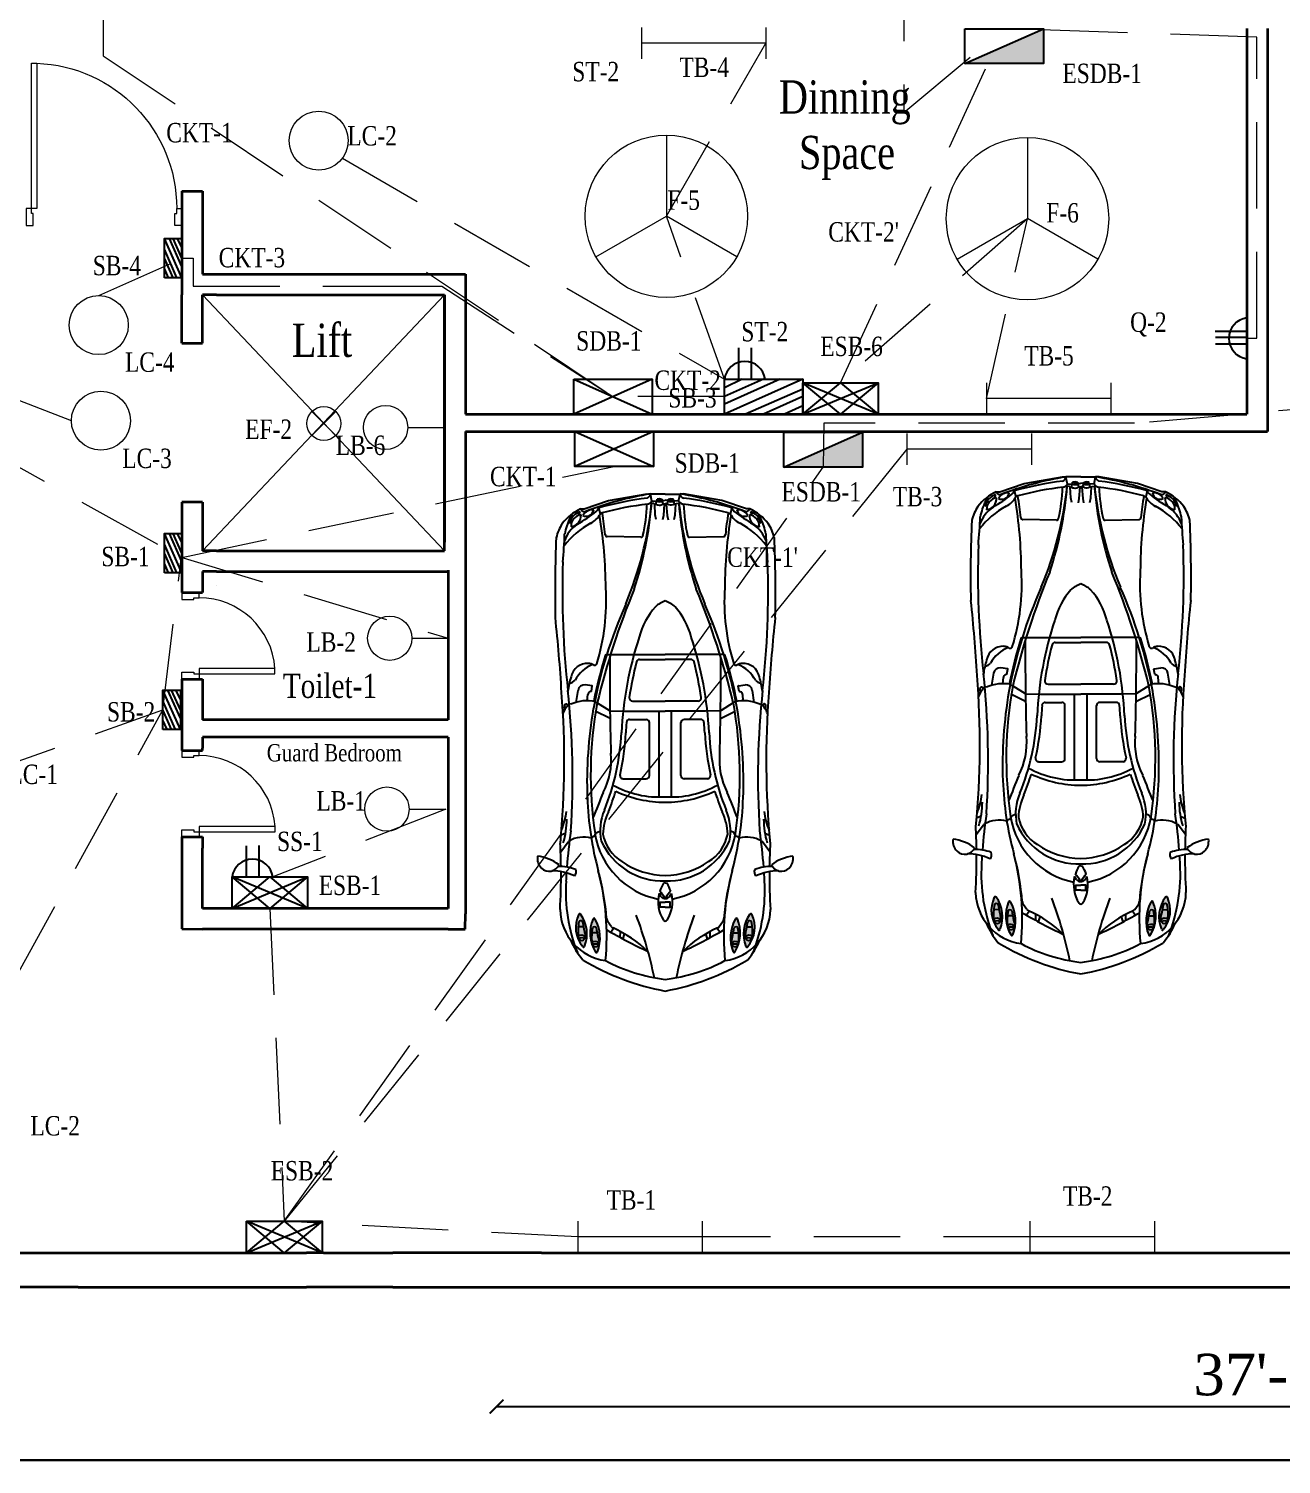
# Model space of a CAD drawing. Header units: inches. Extents: x -13742749 to 88736, y -40897 to 32194776.
# Drawn here: x 46471.5 to 46833.8, y 26287094.8 to 26287510 of the extents above; entities that cross this region are included whole.
import ezdxf

# ---------------------------------------------------------------- set-up
doc = ezdxf.new("R2010")
doc.units = ezdxf.units.IN
doc.header["$LTSCALE"] = 10
doc.header["$MEASUREMENT"] = 0
doc.linetypes.add('ACAD_ISO04W100', pattern=[30, 24, -3, 0, -3])
doc.linetypes.add('HIDDEN', pattern=[0.375, 0.25, -0.125])
doc.layers.get('0').update_dxf_attribs({"color": 123})
for name, color, linetype, lineweight in [('Column', 7, 'Continuous', 35), ('Conduit (Mine)', 230, 'HIDDEN', 13), ('Conduit Generator (mine)', 134, 'HIDDEN', 13), ('DIM', 4, 'Continuous', 0), ('DOOR', 41, 'Continuous', 9), ('Fan (mine)', 210, 'Continuous', 13), ('Light (mine)', 80, 'Continuous', 13), ('Text_My', 7, 'Continuous', 13), ('Text_SUBD', 7, 'Continuous', 13), ('VOID', 8, 'Continuous', 9), ('Wall', 7, 'Continuous', 35)]:
    doc.layers.add(name, color=color, linetype=linetype, lineweight=lineweight)
for name, color, linetype in [('line grapich', 10, 'Continuous'), ('Switchboard & Socket (Mine)', 4, 'Continuous'), ('Switchboard and Socket (mine)', 41, 'Continuous')]:
    doc.layers.add(name, color=color, linetype=linetype)
doc.layers.add('Site', color=7, linetype='ACAD_ISO04W100', lineweight=30, true_color=0x004961)
doc.layers.get('0').off()
doc.styles.get("Standard").update_dxf_attribs({"font": 'times.ttf', "width": 0.8})
doc.styles.add('STYLE3', font='times.ttf')
doc.dimstyles.new('1_8', dxfattribs={"dimtxt": 6, "dimasz": 4, "dimexe": 0.18, "dimexo": 0.0625, "dimgap": 0.125, "dimtad": 0, "dimdec": 4, "dimrnd": 0.125, "dimzin": 3, "dimdsep": 46, "dimlunit": 4, "dimtxsty": 'STYLE3', "dimblk": 'D', "dimcen": 4, "dimse1": 1, "dimse2": 1, "dimclrt": 7, "dimadec": 0, "dimazin": 0, "dimtfac": 1, "dimtdec": 4, "dimtix": 1, "dimtmove": 0, "dimatfit": 3, "dimldrblk": 'OPEN90', "dimfxl": 1, "dimtvp": 0.75, "dimtolj": 1, "dimtzin": 0, "dimarcsym": 0})
doc.dimstyles.new('Copy 1_8', dxfattribs={"dimtxt": 12, "dimasz": 4, "dimexe": 0.18, "dimexo": 0.0625, "dimgap": 0.125, "dimtad": 0, "dimdec": 4, "dimrnd": 0.125, "dimzin": 3, "dimdsep": 46, "dimlunit": 4, "dimtxsty": 'STYLE3', "dimblk": 'ARCHTICK', "dimcen": 4, "dimse1": 1, "dimse2": 1, "dimclrt": 7, "dimadec": 0, "dimazin": 0, "dimtfac": 1, "dimtdec": 4, "dimtix": 1, "dimtmove": 0, "dimatfit": 3, "dimldrblk": 'OPEN90', "dimfxl": 1, "dimtvp": 0.75, "dimtolj": 1, "dimtzin": 0, "dimarcsym": 0})

# ---------------------------------------------------------------- blocks, each defined once
blk = doc.blocks.new('D')
at = {"layer": 'DIM'}
for q in [(0, 1.125), (-1.125, 0), (1.125, 0), (0, -1.125)]:
    blk.add_line((0, 0), q, dxfattribs=at)
at = {"layer": 'DIM', "color": 6, "const_width": 0.375}
blk.add_lwpolyline([(-0.1875, 0, 1), (0.1875, 0, 1)], format="xyb", close=True, dxfattribs=at)
blk = doc.blocks.new('*D420')
at = {"layer": 'DIM', "color": 0, "linetype": 'Continuous', "lineweight": -2}
blk.add_line((47121.9, 26287076.36), (46265.9, 26287076.36), dxfattribs=at)
at = {"layer": 'DIM', "color": 0, "linetype": 'Continuous', "lineweight": -2, "xscale": 4, "yscale": 4, "zscale": 4, "rotation": 180}
blk.add_blockref('D', (46261.9, 26287076.36), dxfattribs=at)
at = {"layer": 'DIM', "color": 0, "linetype": 'Continuous', "lineweight": -2, "xscale": 4, "yscale": 4, "zscale": 4}
blk.add_blockref('D', (47125.9, 26287076.36), dxfattribs=at)
at = {"layer": 'DIM', "color": 7, "linetype": 'Continuous', "insert": (46693.9, 26287080.95), "char_height": 6, "attachment_point": 5, "style": 'STYLE3'}
blk.add_mtext('\\A1;72\'-0"', dxfattribs=at)
blk = doc.blocks.new('_Open90')
at = {"layer": 'DIM', "color": 0, "lineweight": -2}
for p, q in [((0, 0), (-1, 0)), ((-0.5, 0.5), (0, 0)), ((0, 0), (-0.5, -0.5))]:
    blk.add_line(p, q, dxfattribs=at)
blk = doc.blocks.new('D-45')
for points in [[(-1.5, 46.97), (-3, 46.97), (-3, 5), (-1.5, 5)], [(-45, 5), (-45, 0), (-43, 0), (-43, 3.5), (-43.5, 3.5), (-43.5, 5)], [(0, 5), (0, 0), (-2, 0), (-2, 3.5), (-1.5, 3.5), (-1.5, 5)]]:
    blk.add_lwpolyline(points, close=True)
blk.add_arc((-1.5, 5), 42, 92.0467, 180)
blk = doc.blocks.new('Tube Light')
at = {"layer": 'Light (mine)', "linetype": 'Continuous'}
for p, q in [((-36, 4.54), (-36, -4.54)), ((0, 4.54), (0, -4.54)), ((0, 0), (-36, 0))]:
    blk.add_line(p, q, dxfattribs=at)
blk = doc.blocks.new('Ceiling light')
at = {"layer": 'Light (mine)', "linetype": 'ByBlock'}
blk.add_circle((0, 8.53), 8.53, dxfattribs=at)
blk = doc.blocks.new('Exhaust_Fan_new')
at = {"layer": 'Fan (mine)', "linetype": 'ByBlock', "ltscale": 10}
for p, q in [((-3.46, 3.46), (3.46, -3.46)), ((3.46, 3.46), (-3.46, -3.46))]:
    blk.add_line(p, q, dxfattribs=at)
blk.add_circle((0, 0), 4.9, dxfattribs=at)
blk = doc.blocks.new('Bulb')
at = {"layer": 'Light (mine)', "linetype": 'Continuous'}
blk.add_line((-9.96, -5.31), (-20.64, -5.31), dxfattribs=at)
blk.add_circle((-3.57, -5.31), 6.4, dxfattribs=at)
blk = doc.blocks.new('switch board')
at = {"layer": 'Switchboard and Socket (mine)', "linetype": 'Continuous'}
for p, q in [((-16.63, -10.09), (6.09, 0)), ((-16.63, -5.05), (-5.27, 0)), ((-16.63, -7.26), (0, 0)), ((-16.63, -2.38), (-11.29, 0)), ((-10.02, -10.09), (6.09, -2.84)), ((-5.27, -10.09), (6.09, -5.05)), ((0.97, -10.09), (6.09, -7.56))]:
    blk.add_line(p, q, dxfattribs=at)
blk.add_lwpolyline([(-16.63, 0), (6.09, 0), (6.09, -10.09), (-16.63, -10.09)], close=True, dxfattribs=at)
blk = doc.blocks.new('2 Pin')
at = {"layer": 'Switchboard and Socket (mine)', "linetype": 'Continuous', "ltscale": 10}
for p, q in [((-7.33, 0), (-7.33, 18.1)), ((0, 0), (0, 18.2)), ((-15.79, 0), (7.81, 0))]:
    blk.add_line(p, q, dxfattribs=at)
blk.add_arc((-3.99, -1.56), 11.9, 7.53177, 172.46823, dxfattribs=at)
blk = doc.blocks.new('Emergency')
at = {"layer": 'Switchboard and Socket (mine)', "linetype": 'Continuous', "ltscale": 10}
for p, q in [((-10.9, 0), (0, 9.07)), ((0, 0), (-10.9, 9.07)), ((-10.9, 0), (10.9, 9.07)), ((10.9, 0), (-10.9, 9.07)), ((0, 9.07), (10.9, 0)), ((10.9, 9.07), (0, 0))]:
    blk.add_line(p, q, dxfattribs=at)
blk.add_lwpolyline([(-10.9, 9.07), (10.9, 9.07), (10.9, 0), (-10.9, 0)], close=True, dxfattribs=at)
blk = doc.blocks.new('Ceiling Fan Small')
at = {"layer": 'Fan (mine)', "linetype": 'ByBlock', "ltscale": 10}
for p in [(7040.4, -35394.14), (7020.04, -35429.39), (7060.75, -35429.39)]:
    blk.add_line(p, (7040.4, -35417.64), dxfattribs=at)
blk.add_circle((7040.4, -35417.64), 23.5, dxfattribs=at)
blk.add_circle((7040.4, -35417.64), 23.5, dxfattribs=at)
blk.add_circle((7040.4, -35417.64), 23.5, dxfattribs=at)
blk = doc.blocks.new('D-25')
for points in [[(5, 25), (0, 25), (0, 23), (3.5, 23), (3.5, 23.5), (5, 23.5)], [(5, 0), (0, 0), (0, 2), (3.5, 2), (3.5, 1.5), (5, 1.5)], [(26.95, 1.5), (26.95, 3), (5, 3), (5, 1.5)]]:
    blk.add_lwpolyline(points, close=True)
blk.add_arc((5, 1.5), 22, 3.9096, 90)
blk = doc.blocks.new('_ArchTick')
at = {"color": 0, "linetype": 'ByBlock', "const_width": 0.15}
blk.add_lwpolyline([(-0.5, -0.5), (0.5, 0.5)], dxfattribs=at)
blk = doc.blocks.new('*D424')
at = {"layer": 'Switchboard and Socket (mine)', "color": 0, "linetype": 'Continuous', "lineweight": -2, "ltscale": 10}
blk.add_line((46606.85, 26287111.51), (47053.85, 26287111.51), dxfattribs=at)
at = {"layer": 'Switchboard and Socket (mine)', "color": 0, "linetype": 'Continuous', "lineweight": -2, "ltscale": 10, "xscale": 4, "yscale": 4, "zscale": 4, "rotation": 180}
blk.add_blockref('_ArchTick', (46606.85, 26287111.51), dxfattribs=at)
at = {"layer": 'Switchboard and Socket (mine)', "color": 0, "linetype": 'Continuous', "lineweight": -2, "ltscale": 10, "xscale": 4, "yscale": 4, "zscale": 4}
blk.add_blockref('_ArchTick', (47053.85, 26287111.51), dxfattribs=at)
at = {"layer": 'Switchboard and Socket (mine)', "color": 7, "linetype": 'Continuous', "ltscale": 10, "insert": (46830.35, 26287120.7), "char_height": 12, "attachment_point": 5, "style": 'STYLE3'}
blk.add_mtext('\\A1;37\'-3"', dxfattribs=at)
blk = doc.blocks.new('Car BT')
at = {"layer": 'line grapich'}
h = blk.add_hatch(color=256, dxfattribs=at)
h.paths.add_polyline_path([(-156.3, 91.8, 0.56433), (-156, 90.1, 0.262145), (-126.2, 93.9, 0.56433), (-126.3, 95.6, 0.295)])
h.paths.add_polyline_path([(-146.6, 96.1, 0.068588), (-148.8, 95.5, -0.2261), (-148.8, 90.1, -0.704878), (-148.7, 95.3, 0.010276), (-148.8, 95.5, -0.080407), (-146.2, 96.1, 0.002026)], flags=16)
h.paths.add_polyline_path([(-161.3, 80, 0.617464), (-161.1, 78.2, 0.229508), (-130.5, 80.6, 0.617464), (-130.6, 82.3, 0.243521)])
h.paths.add_polyline_path([(-152.4, 83.4, 0.068588), (-154.6, 82.9, -0.2261), (-154.5, 77.4, -0.704878), (-154.4, 82.7, 0.010276), (-154.6, 82.9, -0.080407), (-152, 83.5, 0.002026)], flags=16)
h = blk.add_hatch(color=256, dxfattribs=at)
h.paths.add_polyline_path([(-126.3, -64.7, 0.56433), (-126.2, -63, 0.262145), (-156, -59.2, 0.56433), (-156.3, -60.9, 0.294999)])
h.paths.add_polyline_path([(-146.2, -65.2, -0.080407), (-148.8, -64.6, 0.010276), (-148.7, -64.3, -0.704878), (-148.8, -59.1, -0.2261), (-148.8, -64.6, 0.068588), (-146.6, -65.1, 0.002026)], flags=16)
h.paths.add_polyline_path([(-130.6, -51.4, 0.617463), (-130.5, -49.6, 0.229508), (-161.1, -47.3, 0.617464), (-161.3, -49.1, 0.243521)])
h.paths.add_polyline_path([(-152, -52.5, -0.080407), (-154.6, -52, 0.010276), (-154.4, -51.7, -0.704878), (-154.5, -46.5, -0.2261), (-154.6, -52, 0.068588), (-152.4, -52.5, 0.002026)], flags=16)
for p, q in [((-68.4, 112.2), (-59.3, 105.4)), ((-51.2, 107.6), (-53.1, 111.9)), ((-137.9, 91.1), (-137.8, 96.1)), ((68, 102.9), (68.4, 104.3)), ((69.8, 97.8), (80.9, 96.1)), ((-143.6, 78.5), (-143.5, 83.5)), ((71.3, 87.7), (77, 87.1)), ((80, 84), (79.5, 85.2)), ((80.2, 83.8), (84.8, 83)), ((85.2, 83.2), (85.9, 89.5)), ((-137.7, 65.4), (-133.4, 68.5)), ((114.1, 69.2), (114.1, 15.5)), ((222.6, 38), (223.2, 69.2)), ((249.8, 77.1), (244.3, 75.6)), ((245.1, 73.7), (244.3, 75.6)), ((-149.2, 54.5), (-144.3, 53.2)), ((-147.8, 57.1), (-142.2, 57)), ((-142.9, 65.9), (-139.2, 63.3)), ((-0.9, 54.4), (-0.9, 33.1)), ((54, 48.4), (54, 33.1)), ((70.9, 45.8), (70.9, 15.5)), ((2.1, 30.1), (51, 30.1)), ((109.5, 39.2), (109.5, 15.5)), ((256.1, 27.8), (262.6, 29.2)), ((256.1, 27.8), (256.4, 23.1)), ((262.6, 15.5), (262.6, 29.2)), ((-110.1, 19.3), (-107.2, 21.2)), ((-97.1, 15.5), (-97.6, 17.1)), ((-97.1, 15.5), (-97.6, 13.9)), ((-17.8, 21.2), (61.6, 21.2)), ((70.9, -14.9), (70.9, 15.5)), ((109.5, -8.3), (109.5, 15.5)), ((114.1, -38.2), (114.1, 15.5)), ((253.4, 17.4), (253.5, 15.5)), ((253.4, 13.5), (253.5, 15.5)), ((256.1, 23.2), (257.8, 23.1)), ((256.1, 18.1), (257.7, 18.3)), ((256.7, 18.2), (256.9, 15.5)), ((256.7, 12.7), (256.9, 15.5)), ((262.6, 15.5), (262.6, 1.8)), ((-110.1, 11.6), (-107.2, 9.7)), ((-17.8, 9.7), (61.6, 9.7)), ((2.1, 0.9), (51, 0.9)), ((256.1, 12.8), (257.7, 12.6)), ((256.1, 7.8), (257.8, 7.9)), ((256.1, 3.1), (256.4, 7.8)), ((256.1, 3.1), (262.6, 1.8)), ((-0.9, -23.4), (-0.9, -2.1)), ((54, -17.4), (54, -2.1)), ((222.6, -7.1), (223.2, -38.2)), ((-149.2, -23.6), (-144.3, -22.2)), ((-147.8, -26.2), (-142.2, -26.1)), ((-142.9, -34.9), (-139.2, -32.3)), ((-137.7, -34.4), (-133.4, -37.6)), ((-143.6, -47.6), (-143.5, -52.5)), ((80, -53.1), (79.5, -54.2)), ((80.2, -52.9), (84.8, -52)), ((85.2, -52.3), (85.9, -58.5)), ((245.1, -42.8), (244.3, -44.7)), ((249.8, -46.1), (244.3, -44.7)), ((-137.9, -60.2), (-137.8, -65.2)), ((69.8, -66.9), (80.9, -65.2)), ((71.3, -56.7), (77, -56.2)), ((-68.4, -81.3), (-59.3, -74.5)), ((-51.2, -76.7), (-53.1, -80.9)), ((68, -72), (68.4, -73.4))]:
    blk.add_line(p, q, dxfattribs=at)
for points in [[(63, 108.4), (65.4, 108.6), (66.5, 108.5), (67.1, 108.4), (67.7, 108.2), (68, 108), (68.2, 107.6), (68.3, 107.3), (68.3, 107), (68.3, 106.7), (68.2, 106.4), (68, 106.3), (67.7, 106.2), (66.3, 106.2)], [(248.9, 93.8), (248.9, 90.5), (256.6, 67.9), (262.7, 32.3), (262.6, 29.2)], [(54.8, 66.5), (61.7, 80.2)], [(253.1, 25.2), (253.9, 25.9), (254.1, 28), (254.9, 28.8)], [(-119.7, 15.5), (-119.7, 20.1), (-115.2, 20.1), (-115.2, 15.5)], [(-119.7, 15.5), (-119.7, 10.9), (-115.2, 10.9), (-115.2, 15.5)], [(253.3, 24.1), (256.2, 23.4)], [(253.4, 17.4), (256.3, 17.9)], [(253.4, 13.5), (256.3, 13.1)], [(248.9, -62.8), (248.9, -59.6), (256.6, -37), (262.7, -1.4), (262.6, 1.8)], [(253.1, 5.7), (253.9, 5), (254.1, 2.9), (254.9, 2.1)], [(253.3, 6.9), (256.2, 7.5)], [(54.8, -35.6), (61.7, -49.2)], [(63, -77.5), (65.4, -77.6), (66.5, -77.6), (67.1, -77.5), (67.7, -77.3), (68, -77), (68.2, -76.7), (68.3, -76.4), (68.3, -76), (68.3, -75.8), (68.2, -75.5), (68, -75.4), (67.7, -75.3), (66.3, -75.3)]]:
    blk.add_lwpolyline(points, dxfattribs=at)
for points in [[(-54.1, 80.8), (-51.4, 79.3, -0.27334), (-49.8, 76.7), (-49.8, 75.8)], [(70.7, 80.7), (69.4, 78.5), (62.1, 67.1, 0.141454), (61.8, 66.1), (61.7, 52.7), (61.6, 15.5)], [(70.7, -49.8), (69.4, -47.5), (62.1, -36.2, -0.141454), (61.8, -35.1), (61.7, -21.8), (61.6, 15.5)], [(239, 23.8), (243.2, 24.7), (253.1, 25.2), (253.3, 24.1), (252.7, 22.7, 0.053181), (252.6, 22.3), (252.4, 21.1, 0.093478), (252.4, 20.3), (252.6, 19.1, 0.080567), (252.8, 18.5), (253.4, 17.4), (253.2, 16.4), (242.7, 17.2), (238.8, 18)], [(239, 7.1), (243.2, 6.2), (253.1, 5.7), (253.3, 6.9), (252.7, 8.2, -0.053181), (252.6, 8.6), (252.4, 9.9, -0.093478), (252.4, 10.6), (252.6, 11.8, -0.080567), (252.8, 12.4), (253.4, 13.5), (253.2, 14.5), (242.7, 13.7), (238.8, 12.9)], [(-54.1, -49.9), (-51.4, -48.4, 0.27334), (-49.8, -45.8), (-49.8, -44.9)]]:
    blk.add_lwpolyline(points, format="xyb", dxfattribs=at)
for centre, radius, start, end in [((-74.7, 121.2), 12.6, 80.3014, 135.6546), ((-114.9, 139), 42.7, 323.75, 352.861), ((-132.8, 120), 46.7, 333.8872, 0.5684), ((-76.2, 123), 10.3, 136.9423, 245.374), ((-121, 64.2), 48.6, 91.1941, 172.2679), ((-105, -47.1), 154.7, 86.4969, 111.5613), ((-89.4, 668.7), 556.8, 266.6371, 270.2662), ((-118.4, -369), 476.9, 86.3439, 87.2604), ((-132.3, 114.8), 50.3, 340.9076, 359.7813), ((-118.4, -369), 476.9, 81.6618, 85.7057), ((-89.4, 668.7), 556.8, 270.7543, 272.9449), ((15.6, 916.2), 807.3, 264.5728, 274.5046), ((-38.9, 177.3), 70.7, 252.3368, 270.5309), ((-25.2, 165.7), 59, 246.7635, 264.2678), ((49.5, 84.9), 27.1, 45.7251, 68.4384), ((-12.8, 1626.1), 1517.5, 273.4675, 276.0993), ((172, -692.4), 803.1, 88.0204, 96.5155), ((148.6, 115.3), 2, 91.058, 96.0993), ((171.1, -1103.7), 1221.2, 87.6019, 91.058), ((244.5, 588.6), 480.4, 264.6455, 267.77), ((168.6, 48.8), 75.9, 28.1891, 52.6376), ((208.5, 79.2), 31.5, 33.6404, 70.3036), ((212.9, 76.4), 41, 56.7774, 76.904), ((213.5, 48.3), 61.5, 64.4803, 78.4628), ((205.9, 73.5), 47.5, 25.2489, 51.6396), ((-122.4, 36.9), 71.7, 113.1465, 129.616), ((-79.6, 15.1), 115.9, 135.1917, 135.2871), ((-138.4, 70.5), 27.8, 64.2845, 130.0286), ((-144.4, 118.6), 30.7, 247.778, 306.5351), ((-147.8, 92.7), 2.77, 109.3274, 250.044), ((-154.5, 92.7), 6.34, 333.067, 26.3439), ((-145.7, 87.8), 8.3, 87.4766, 111.9785), ((-151.2, 93.1), 5.48, 317.6824, 33.1047), ((-142.3, 48.1), 48.1, 79.2595, 95.1691), ((-133.5, 94.4), 1, 32.5, 79.2595), ((-134.8, 93.6), 2.55, 334.9739, 32.5), ((-126.8, 94.7), 1, 306.5351, 64.2845), ((-86.9, 104), 6.05, 229.1295, 290.8377), ((-61.1, 103), 3, 29.429, 53.0308), ((-82.1, 91.2), 27.1, 344.6427, 29.429), ((-0.1, 850.9), 749.7, 266.2412, 276.1948), ((33.5, 87.4), 37.8, 348.7806, 24.1381), ((71.9, 35.9), 70.1, 72.2662, 83.4059), ((80, 90.2), 6, 353.0351, 81.3257), ((95.2, 104.6), 7.51, 183.6769, 228.9351), ((73.3, 68.9), 34.5, 23.6442, 60.5762), ((90.3, 87.3), 15.6, 357.4438, 79.0845), ((242.8, 103.9), 10.5, 186.7829, 272.9491), ((232.8, 92.1), 10.6, 7.1966, 92.5355), ((360.2, 169.7), 145.2, 210.2145, 218.4961), ((249.5, 107.8), 13.9, 194.8014, 205.9762), ((231.3, 89.2), 15.8, 18.9333, 72.4174), ((238.1, 100.1), 4.19, 7.492, 62.3581), ((249.5, 107.8), 13.9, 240.878, 256.5493), ((250.9, 89.3), 4.87, 114.1818, 172.0085), ((29.5, -26.5), 230.7, 149.2713, 169.5075), ((-166.2, 89.8), 3, 129.616, 149.2713), ((-160.7, 79.2), 1, 121.7003, 248.4757), ((-143.7, 51.6), 33.4, 66.9551, 121.7003), ((-148.2, 111), 35.2, 248.4757, 300.1797), ((-155.7, 91.1), 1, 130.0286, 247.778), ((-153.5, 80), 2.77, 109.3274, 250.044), ((-151.5, 75.2), 8.3, 87.4766, 111.9785), ((-160.2, 80.1), 6.34, 333.067, 26.3439), ((-157, 80.4), 5.48, 317.6824, 33.1047), ((-148, 35.5), 48.1, 79.2595, 95.1691), ((-143.3, 107.7), 18.8, 252.7169, 272.7823), ((-110, -50.5), 144.4, 99.2828, 104.5607), ((-139.2, 81.8), 1, 32.5, 79.2595), ((-139.1, 80.3), 1, 279.2828, 334.9739), ((-140.5, 81), 2.55, 334.9739, 32.5), ((-133.4, 92.9), 1, 279.2828, 334.9739), ((-131, 81.4), 1, 300.1797, 66.9551), ((-39.8, 7.6), 73.9, 99.3405, 168.7139), ((-8.7, -208.4), 296.1, 91.8701, 105.1336), ((-59.7, 79.8), 5.77, 9.8118, 48.7716), ((2.7, -286.3), 370.8, 79.6371, 98.4525), ((-1260.2, -3011.3), 3326.6, 67.9903, 68.4301), ((-4.8, -320.6), 408.5, 80.3059, 91.9122), ((-15.4, -345.3), 434.6, 66.0892, 79.4694), ((-15.4, -345.3), 435.6, 72.8953, 78.5767), ((76.7, 84.1), 3, 21.0389, 84.2284), ((80.3, 84.1), 0.3, 201.0389, 259.3906), ((84.9, 83.3), 0.3, 259.3906, 353.0351), ((106.1, 80.7), 2, 151.9144, 252.7608), ((92.4, 88), 13.5, 331.9144, 353.9506), ((254.5, 94.3), 21.4, 207.0079, 241.4645), ((249.1, 88.7), 7.11, 154.814, 259.848), ((238.1, 83), 9.87, 352.4443, 62.2177), ((-35.9, -19.3), 302.5, 9.2136, 21.1771), ((-32.1, -2.9), 155.6, 151.7525, 173.2136), ((-146.1, 300.3), 230.7, 264.2462, 285.0812), ((340.3, -206.1), 554.5, 150.1832, 154.6415), ((-149, 95.1), 18.8, 252.7169, 272.7823), ((-115.7, -63.2), 144.4, 99.2828, 104.5607), ((-129.9, 63.7), 6, 93.23, 126.5033), ((-148, 298.9), 229.9, 274.4461, 285.6375), ((-32.4, 17.4), 63.1, 114.5192, 181.7929), ((-45, 35.8), 38.1, 100.7774, 148.8457), ((-49.1, 28.8), 47, 66.1813, 101.622), ((-54.4, 20.7), 52.6, 64.4064, 87.5792), ((52.7, 276.6), 224.9, 247.9789, 253.192), ((52.7, 276.6), 220.9, 247.9789, 267.1712), ((16.5, 130.5), 65, 242.529, 275.4231), ((102, -2902.6), 2969.5, 89.8138, 91.5325), ((-95, -605.2), 703.1, 67.4464, 76.4782), ((163.3, 264.9), 194.8, 252.7608, 273.6466), ((112.1, 69.2), 2, 0, 72.8953), ((173.8, 486.5), 416, 270.2558, 279.5943), ((225.2, 69.1), 2, 95.9565, 179.0531), ((182.8, 475), 406.1, 275.9565, 278.8242), ((11.6, 7.5), 242.7, 5.7149, 15.8453), ((251, 82.2), 5.27, 212.6108, 256.3255), ((-69.9, -10.2), 331.4, 7.3561, 15.2589), ((-237, 106.5), 106.9, 315.3608, 336.4415), ((-135.3, 62.2), 4, 126.5033, 156.4415), ((-17.6, 14.1), 72.9, 145.3745, 178.9006), ((85, 15.2), 107.7, 154.6551, 179.8479), ((70.7, 21), 88.5, 151.025, 183.5587), ((2.1, 54.4), 3, 77.1904, 180), ((52.7, 276.6), 224.9, 257.1904, 267.1712), ((26.3, -273.8), 330.1, 71.6478, 87.3233), ((-267.8, 421.3), 404.3, 281.7998, 290.375), ((26.3, -273.8), 326.1, 85.6202, 87.3233), ((51, 48.4), 3, 0, 85.6202), ((73.9, 45.8), 3, 81.5395, 180), ((26.3, -273.8), 326.1, 75.6329, 81.5395), ((106.5, 39.2), 3, 0, 75.6329), ((288.4, 355.1), 328.8, 247.1574, 264.0153), ((283.3, 375.3), 348.5, 251.8312, 265.1926), ((2.1, 33.1), 3, 180, 270), ((51, 33.1), 3, 270, 0), ((113.5, -25.4), 67, 48.2145, 75.5066), ((224.6, 38), 2, 179.0531, 257.2624), ((258, 185.7), 153.4, 257.2624, 268.1378), ((260, 33.7), 7.05, 191.2487, 237.2167), ((263.3, 34), 4.85, 200.4402, 261.9436), ((29.5, 57.5), 230.7, 190.4925, 210.7287), ((-32.1, 33.9), 155.6, 186.7864, 208.2475), ((-130.8, 15.5), 2, 122.509, 237.491), ((-114.8, -9.6), 31.7, 76.0402, 122.509), ((-114.8, 40.5), 31.7, 237.491, 283.9598), ((-106.8, 15.7), 4.94, 131.807, 182.3465), ((-106.8, 15.3), 4.94, 177.6535, 228.193), ((-110.1, 15.5), 1.02, 141.4113, 218.5887), ((-133.4, 53.1), 43.3, 301.3486, 311.2234), ((-133.4, -22.1), 43.3, 48.7766, 58.6514), ((-114.8, -9.6), 31.7, 57.1596, 71.6703), ((-114.8, 40.5), 31.7, 288.3297, 302.8404), ((-32.4, 13.5), 63.1, 178.2071, 245.4808), ((-17.6, 16.9), 72.9, 181.0994, 214.6255), ((85, 15.8), 107.7, 180.1521, 205.3449), ((70.7, 10), 88.5, 176.4413, 208.975), ((139.3, 7.4), 25.6, 18.3977, 42.3356), ((139.3, 23.5), 25.6, 317.6644, 341.6023), ((261.6, 20.6), 6.1, 152.7816, 207.2184), ((263.3, 20.5), 6.1, 155.5418, 201.5865), ((248.6, 20.9), 9.41, 343.882, 13.2463), ((-267.8, -390.4), 404.3, 69.625, 78.2002), ((-39.8, 23.4), 73.9, 191.2861, 260.6595), ((2.1, -2.1), 3, 90, 180), ((51, -2.1), 3, 0, 90), ((113.5, 56.3), 67, 284.4934, 311.7855), ((288.4, -324.2), 328.8, 95.9847, 112.8426), ((283.3, -344.3), 348.5, 94.8074, 108.1688), ((-35.9, 50.2), 302.5, 338.8229, 350.7864), ((260, -2.8), 7.05, 122.7833, 168.7513), ((261.6, 10.3), 6.1, 152.7816, 207.2184), ((263.3, 10.4), 6.1, 158.4135, 204.4582), ((248.6, 10), 9.41, 346.7537, 16.118), ((263.3, -3), 4.85, 98.0564, 159.5598), ((-237, -75.6), 106.9, 23.5585, 44.6392), ((340.3, 237), 554.5, 205.3585, 209.8168), ((26.3, 304.7), 330.1, 272.6767, 288.3522), ((-95, 636.1), 703.1, 283.5218, 292.5536), ((26.3, 304.7), 326.1, 278.4605, 284.3671), ((106.5, -8.3), 3, 284.3671, 0), ((224.6, -7.1), 2, 102.7376, 180.9469), ((258, -154.8), 153.4, 91.8622, 102.7376), ((11.6, 23.5), 242.7, 344.1547, 354.2851), ((-69.9, 41.1), 331.4, 344.7411, 352.6439), ((-45, -4.9), 38.1, 211.1543, 259.2226), ((52.7, -245.7), 220.9, 92.8288, 112.0211), ((2.1, -23.4), 3, 180, 282.8096), ((52.7, -245.7), 224.9, 92.8288, 102.8096), ((26.3, 304.7), 326.1, 272.6767, 274.3798), ((51, -17.4), 3, 274.3798, 0), ((-15.4, 376.2), 434.6, 280.5306, 293.9108), ((73.9, -14.9), 3, 180, 278.4605), ((-146.1, -269.3), 230.7, 74.9188, 95.7538), ((-121, -33.3), 48.6, 187.7321, 268.8059), ((-135.3, -31.2), 4, 203.5585, 233.4967), ((-129.9, -32.8), 6, 233.4967, 266.77), ((-148, -268), 229.9, 74.3625, 85.5539), ((-54.4, 10.2), 52.6, 272.4208, 295.5936), ((52.7, -245.7), 224.9, 106.808, 112.0211), ((16.5, -99.6), 65, 84.5769, 117.471), ((102, 2933.5), 2969.5, 268.4675, 270.1862), ((163.3, -234), 194.8, 86.3534, 107.2392), ((112.1, -38.2), 2, 287.1047, 0), ((173.8, -455.6), 416, 80.4057, 89.7442), ((225.2, -38.2), 2, 180.9469, 264.0435), ((-160.7, -48.2), 1, 111.5243, 238.2997), ((-143.7, -20.6), 33.4, 238.2997, 293.0449), ((-148.2, -80.1), 35.2, 59.8203, 111.5243), ((-153.5, -49.1), 2.77, 109.956, 250.6726), ((-149, -64.2), 18.8, 87.2177, 107.2831), ((-160.2, -49.1), 6.34, 333.6561, 26.933), ((-151.5, -44.3), 8.3, 248.0215, 272.5234), ((-157, -49.5), 5.48, 326.8953, 42.3176), ((-148, -4.6), 48.1, 264.8309, 280.7405), ((-115.7, 94.1), 144.4, 255.4393, 260.7172), ((-139.2, -50.9), 1, 280.7405, 327.5), ((-139.1, -49.4), 1, 25.0261, 80.7172), ((-140.5, -50), 2.55, 327.5, 25.0261), ((-131, -50.5), 1, 293.0449, 59.8203), ((-8.7, 239.3), 296.1, 254.8664, 268.1299), ((-49.1, 2.1), 47, 258.378, 293.8187), ((-82.1, -60.2), 27.1, 330.571, 15.3573), ((-59.7, -48.9), 5.77, 311.2284, 350.1882), ((2.7, 317.2), 370.8, 261.5475, 280.3629), ((-1260.2, 3042.2), 3326.6, 291.5699, 292.0097), ((-4.8, 351.6), 408.5, 268.0878, 279.6941), ((33.5, -56.5), 37.8, 335.8619, 11.2194), ((-15.4, 376.2), 435.6, 281.4233, 287.1047), ((80.3, -53.2), 0.3, 100.6094, 158.9611), ((84.9, -52.3), 0.3, 6.9649, 100.6094), ((73.3, -38), 34.5, 299.4238, 336.3558), ((106.1, -49.8), 2, 107.2392, 208.0856), ((92.4, -57.1), 13.5, 6.0494, 28.0856), ((182.8, -444.1), 406.1, 81.1758, 84.0435), ((360.2, -138.8), 145.2, 141.5039, 149.7855), ((254.5, -63.4), 21.4, 118.5355, 152.9921), ((249.1, -57.8), 7.11, 100.152, 205.186), ((238.1, -52.1), 9.87, 297.7823, 7.5557), ((251, -51.2), 5.27, 103.6745, 147.3892), ((-166.2, -58.9), 3, 210.7287, 230.384), ((-122.4, -5.9), 71.7, 230.384, 246.8535), ((-79.6, 15.9), 115.9, 224.7129, 224.8083), ((-105, 78), 154.7, 248.4387, 273.5031), ((-155.7, -60.1), 1, 112.222, 229.9714), ((-138.4, -39.6), 27.8, 229.9714, 295.7155), ((-144.4, -87.6), 30.7, 53.4649, 112.222), ((-147.8, -61.7), 2.77, 109.956, 250.6726), ((-143.3, -76.8), 18.8, 87.2177, 107.2831), ((-154.5, -61.8), 6.34, 333.6561, 26.933), ((-145.7, -56.9), 8.3, 248.0215, 272.5234), ((-151.2, -62.1), 5.48, 326.8953, 42.3176), ((-142.3, -17.2), 48.1, 264.8309, 280.7405), ((-110, 81.5), 144.4, 255.4393, 260.7172), ((-133.4, -62), 1, 25.0261, 80.7172), ((-133.5, -63.5), 1, 280.7405, 327.5), ((-134.8, -62.7), 2.55, 327.5, 25.0261), ((-126.8, -63.8), 1, 295.7155, 53.4649), ((76.7, -53.2), 3, 275.7716, 338.9611), ((80, -59.2), 6, 278.6743, 6.9649), ((90.3, -56.4), 15.6, 280.9155, 2.5562), ((168.6, -17.9), 75.9, 307.3624, 331.8109), ((208.5, -48.2), 31.5, 289.6964, 326.3596), ((242.8, -72.9), 10.5, 87.0509, 173.2171), ((232.8, -61.1), 10.6, 267.4645, 352.8034), ((205.9, -42.6), 47.5, 308.3604, 334.7511), ((231.3, -58.3), 15.8, 287.5826, 341.0667), ((249.5, -76.9), 13.9, 103.4507, 119.122), ((250.9, -58.4), 4.87, 187.9915, 245.8182), ((-118.4, 399.9), 476.9, 272.7396, 273.6561), ((-86.9, -73), 6.05, 69.1623, 130.8705), ((-132.8, -89), 46.7, 359.4316, 26.1128), ((-132.3, -83.8), 50.3, 0.2187, 19.0924), ((-118.4, 399.9), 476.9, 274.2943, 278.3382), ((15.6, -885.3), 807.3, 85.4954, 95.4272), ((-38.9, -146.3), 70.7, 89.4691, 107.6632), ((-61.1, -72.1), 3, 306.9692, 330.571), ((-0.1, -820), 749.7, 83.8052, 93.7588), ((-25.2, -134.8), 59, 95.7322, 113.2365), ((49.5, -54), 27.1, 291.5616, 314.2749), ((71.9, -4.9), 70.1, 276.5941, 287.7338), ((172, 723.3), 803.1, 263.4845, 271.9796), ((95.2, -73.7), 7.51, 131.0649, 176.3231), ((244.5, -557.6), 480.4, 92.23, 95.3545), ((213.5, -17.4), 61.5, 281.5372, 295.5197), ((249.5, -76.9), 13.9, 154.0238, 165.1986), ((238.1, -69.2), 4.19, 297.6419, 352.508), ((-89.4, -637.7), 556.8, 89.7338, 93.3629), ((-76.2, -92.1), 10.3, 114.626, 223.0577), ((-89.4, -637.7), 556.8, 87.0551, 89.2457), ((-114.9, -108), 42.7, 7.139, 36.25), ((-12.8, -1595.2), 1517.5, 83.9007, 86.5325), ((148.6, -84.3), 2, 263.9007, 268.942), ((148.6, -84.3), 2, 263.9007, 268.942), ((171.1, 1134.6), 1221.2, 268.942, 272.3981), ((212.9, -45.5), 41, 283.096, 303.2226), ((-74.7, -90.3), 12.6, 224.3454, 279.6986)]:
    blk.add_arc(centre, radius, start, end, dxfattribs=at)
blk = doc.blocks.new('Main Distribution Board')
at = {"layer": 'Switchboard and Socket (mine)', "linetype": 'ByBlock'}
for p, q in [((-11.36, 0), (11.36, -10.09)), ((11.36, 0), (-11.36, -10.09))]:
    blk.add_line(p, q, dxfattribs=at)
blk.add_lwpolyline([(-11.36, 0), (11.36, 0), (11.36, -10.09), (-11.36, -10.09)], close=True, dxfattribs=at)
blk = doc.blocks.new('Emergency Sub Distribution Board')
at = {"layer": 'Switchboard & Socket (Mine)', "ltscale": 10}
blk.add_hatch(color=256, dxfattribs=at).paths.add_polyline_path([(22.73, -10.09), (22.73, 0), (0, -10.09)])
blk.add_line((0, -10.09), (22.73, 0), dxfattribs=at)
at = {"layer": 'Switchboard & Socket (Mine)', "linetype": 'Continuous'}
blk.add_lwpolyline([(0, 0), (22.73, 0), (22.73, -10.09), (0, -10.09)], close=True, dxfattribs=at)
blk = doc.blocks.new('3- Pic')
at = {"layer": 'Switchboard and Socket (mine)', "linetype": 'ByBlock'}
blk.add_blockref('2 Pin', (7.33, 0), dxfattribs=at)
blk = doc.blocks.new('3- Pin')
at = {"layer": 'Switchboard and Socket (mine)', "linetype": 'Continuous', "ltscale": 10}
blk.add_line((-10.27, -3.47), (-10.27, 14.63), dxfattribs=at)
at = {"layer": 'Switchboard and Socket (mine)', "linetype": 'Continuous'}
blk.add_blockref('3- Pic', (-14.13, -3.47), dxfattribs=at)

msp = doc.modelspace()

# ---------------------------------------------------------------- linework, layer by layer
at = {"layer": 'Column', "linetype": 'Continuous'}
for p, q in [((46591.84681, 26287359.04005), (46591.84681, 26287433.04005)), ((46591.84681, 26287433.04005), (46591.84681, 26287361.54005)), ((46597.84681, 26287433.04005), (46597.84681, 26287398.54005)), ((46597.84681, 26287393.54005), (46597.84681, 26287361.54005))]:
    msp.add_line(p, q, dxfattribs=at)
at = {"layer": 'Column', "linetype": 'Continuous', "ltscale": 10}
msp.add_line((46606.84681, 26287146.02835), (46644.84681, 26287146.02835), dxfattribs=at)
at = {"layer": 'Column', "linetype": 'Continuous'}
for points in [[(46556.84681, 26287156.02836), (46576.84681, 26287156.02836)], [(46576.84681, 26287146.02836), (46556.84681, 26287146.02836)]]:
    msp.add_lwpolyline(points, dxfattribs=at)
at = {"layer": 'Conduit (Mine)', "linetype": 'HIDDEN', "ltscale": 10}
for p, q in [((46493.12518, 26287513.29586), (46493.12518, 26287502.14598)), ((46655.97678, 26287455.7514), (46684.7749, 26287505.85332)), ((46493.12518, 26287502.14598), (46640.52388, 26287403.58598)), ((46562.27394, 26287472.5291), (46672.74788, 26287408.63201)), ((46672.74788, 26287408.63201), (46655.97678, 26287455.7514)), ((46483.88973, 26287396.64223), (46355.89277, 26287446.04801)), ((46355.89277, 26287446.04801), (46515.24188, 26287357.29452)), ((46491.80956, 26287432.79482), (46512.6151, 26287442.11473)), ((46515.84681, 26287443.63819), (46519.14267, 26287443.6233)), ((46519.14267, 26287443.6233), (46519.14267, 26287435.54087)), ((46515.84681, 26287440.34312), (46515.84681, 26287440.34312)), ((46519.14267, 26287435.54087), (46581.36097, 26287435.54087)), ((46581.36097, 26287435.54087), (46590.98848, 26287435.54155)), ((46590.98848, 26287435.54155), (46640.52388, 26287403.58598)), ((46672.74788, 26287403.58603), (46640.52388, 26287403.58598)), ((46515.84681, 26287357.11081), (46640.88854, 26287383.42539)), ((46510.35847, 26287312.99651), (46515.84614, 26287358.32624)), ((46515.24188, 26287357.29452), (46592.84681, 26287333.72637)), ((46448.95523, 26287201.41833), (46510.35847, 26287312.99651)), ((46455.48942, 26287293.61907), (46510.35847, 26287312.99651))]:
    msp.add_line(p, q, dxfattribs=at)
at = {"layer": 'Conduit Generator (mine)', "linetype": 'HIDDEN', "ltscale": 10}
for p, q in [((46724.68277, 26287643.88331), (46724.68277, 26287485.72727)), ((46706.37594, 26287407.61398), (46753.67603, 26287510.05175)), ((46724.68277, 26287485.72727), (46753.67603, 26287509.97886)), ((46826.78008, 26287507.55636), (46753.67603, 26287509.97886)), ((46826.78008, 26287420.46692), (46826.78008, 26287507.55636)), ((46760.42071, 26287455.06036), (46706.37594, 26287407.61398)), ((46748.53244, 26287403.08156), (46760.42071, 26287455.06036)), ((47044.77289, 26287417.55527), (46791.38598, 26287395.87571)), ((46823.84681, 26287420.46692), (46826.78008, 26287420.46692)), ((46701.47884, 26287395.87571), (46701.35326, 26287383.19637)), ((46791.38598, 26287395.87571), (46701.47884, 26287395.87571)), ((46725.54743, 26287388.36644), (46545.47747, 26287165.10229)), ((46545.47747, 26287165.10229), (46701.35326, 26287383.19637)), ((46592.23081, 26287284.31866), (46542.15143, 26287264.68346)), ((46541.2496, 26287255.60949), (46545.47747, 26287165.10229)), ((46630.35325, 26287160.56996), (46545.47747, 26287165.10229)), ((46761.12531, 26287160.56995), (46666.35325, 26287160.56995))]:
    msp.add_line(p, q, dxfattribs=at)
at = {"layer": 'Site', "linetype": 'Continuous', "ltscale": 3}
msp.add_line((46261.90418, 26287096.02836), (47125.90418, 26287096.02836), dxfattribs=at)
at = {"layer": 'VOID', "linetype": 'Continuous', "ltscale": 10}
for p, q in [((46521.84681, 26287433.04005), (46591.84681, 26287359.04005)), ((46521.84681, 26287359.04005), (46591.84681, 26287433.03025))]:
    msp.add_line(p, q, dxfattribs=at)
at = {"layer": 'Wall', "linetype": 'Continuous', "ltscale": 10}
for p, q in [((46823.84681, 26287510.05175), (46823.84681, 26287398.54005)), ((46829.84681, 26287510.05175), (46829.84681, 26287398.54005)), ((46515.84681, 26287453.04005), (46515.84681, 26287433.04005)), ((46521.84681, 26287453.04005), (46521.84681, 26287439.04005)), ((46521.84681, 26287439.04005), (46525.84681, 26287439.04005)), ((46571.84681, 26287439.04005), (46597.84681, 26287439.04005)), ((46597.84681, 26287439.04005), (46597.84681, 26287433.04005)), ((46525.84681, 26287433.04005), (46521.84681, 26287433.04005)), ((46571.84681, 26287433.04005), (46591.84681, 26287433.03025)), ((46597.84681, 26287398.54005), (46823.84681, 26287398.54005)), ((46829.84681, 26287398.54005), (46829.84681, 26287393.54005)), ((46597.84681, 26287393.54005), (46828.84681, 26287393.54005)), ((46515.84681, 26287373.04005), (46515.84681, 26287346.92648)), ((46521.84681, 26287373.04005), (46521.84681, 26287359.04005)), ((46525.84681, 26287359.04005), (46521.84681, 26287359.04005)), ((46571.84681, 26287359.04005), (46591.84681, 26287359.04005)), ((46597.84681, 26287361.54005), (46597.84681, 26287353.42241)), ((46521.84681, 26287353.04005), (46521.84681, 26287346.92648)), ((46525.84681, 26287353.04005), (46521.84681, 26287353.04005)), ((46571.84681, 26287353.04005), (46571.84681, 26287353.04005)), ((46571.84681, 26287353.04005), (46592.84681, 26287353.04005)), ((46592.84681, 26287353.42241), (46592.84681, 26287310.11715)), ((46597.84681, 26287353.42241), (46597.84681, 26287268.02852)), ((46515.84655, 26287346.92648), (46521.84681, 26287346.92648)), ((46525.84681, 26287349.02867), (46525.84681, 26287349.02867)), ((46515.82093, 26287321.92666), (46515.82093, 26287305.13006)), ((46515.84681, 26287321.92648), (46521.84681, 26287321.92648)), ((46521.84681, 26287321.92648), (46521.84681, 26287310.12669)), ((46592.84681, 26287310.11715), (46521.84681, 26287310.12669)), ((46515.82093, 26287305.11715), (46515.82093, 26287301.28291)), ((46592.84681, 26287305.11715), (46521.84681, 26287305.11715)), ((46521.84681, 26287305.11715), (46521.84681, 26287301.94333)), ((46592.84681, 26287305.11715), (46592.84681, 26287273.02852)), ((46515.82093, 26287301.28291), (46521.84681, 26287301.28291)), ((46521.84681, 26287301.28291), (46521.84681, 26287301.94333)), ((46515.84681, 26287276.28298), (46515.84681, 26287268.02852)), ((46515.84681, 26287276.28298), (46521.84681, 26287276.28298)), ((46521.84681, 26287276.28298), (46521.84681, 26287273.02852)), ((46521.84681, 26287255.60949), (46521.84681, 26287273.02852)), ((46592.84681, 26287273.02852), (46592.84681, 26287255.60949)), ((46515.84681, 26287268.02852), (46515.84681, 26287249.64708)), ((46597.84681, 26287268.02852), (46597.84681, 26287254.0188)), ((46592.84681, 26287255.60949), (46521.84681, 26287255.60949)), ((46597.8263, 26287249.60949), (46597.84681, 26287254.0188)), ((46515.84681, 26287249.64708), (46521.84681, 26287249.60949)), ((46592.84681, 26287249.60949), (46521.84681, 26287249.60949)), ((46592.84681, 26287249.60949), (46597.8263, 26287249.60949)), ((46375.84681, 26287156.02836), (46551.84681, 26287156.02836)), ((46619.84681, 26287156.02836), (46910.50901, 26287156.02836)), ((46485.84681, 26287146.02836), (46551.84681, 26287146.02836)), ((46644.84681, 26287146.02835), (46888.84681, 26287146.02836))]:
    msp.add_line(p, q, dxfattribs=at)
at = {"layer": 'Wall', "linetype": 'Continuous'}
for p, q in [((46515.84681, 26287463.04005), (46515.84681, 26287453.04005)), ((46515.84681, 26287463.04005), (46521.84681, 26287463.04005)), ((46521.84681, 26287463.04005), (46521.84681, 26287453.04005)), ((46525.84681, 26287439.04005), (46571.84681, 26287439.04005)), ((46515.84681, 26287419.04005), (46515.84681, 26287433.04005)), ((46521.84681, 26287419.04005), (46521.84681, 26287433.04005)), ((46525.84681, 26287433.04005), (46571.84681, 26287433.04005)), ((46515.84681, 26287419.04005), (46521.84681, 26287419.04005)), ((46521.84681, 26287373.04005), (46515.84681, 26287373.04005)), ((46525.84681, 26287359.04005), (46571.84681, 26287359.04005)), ((46525.84681, 26287353.04005), (46571.84681, 26287353.04005)), ((46556.84681, 26287156.02836), (46551.84681, 26287156.02836)), ((46619.84681, 26287156.02836), (46576.84681, 26287156.02836)), ((46485.84681, 26287146.02836), (46447.84681, 26287146.02836)), ((46556.84681, 26287146.02836), (46551.84681, 26287146.02836)), ((46576.84681, 26287146.02843), (46606.84681, 26287146.02835))]:
    msp.add_line(p, q, dxfattribs=at)
at = {"layer": 'Wall', "linetype": 'ByBlock', "ltscale": 10}
msp.add_line((46828.84681, 26287393.54005), (46829.84681, 26287393.54005), dxfattribs=at)

# ---------------------------------------------------------------- block references
at = {"layer": 'DOOR', "linetype": 'Continuous', "xscale": -1}
msp.add_blockref('D-45', (46470.84681, 26287453.04005), dxfattribs=at)
at = {"layer": 'DOOR', "linetype": 'Continuous'}
for p in [(46515.82093, 26287321.92666), (46515.8473, 26287276.28291)]:
    msp.add_blockref('D-25', p, dxfattribs=at)
at = {"layer": 'Fan (mine)', "linetype": 'Continuous'}
for name, p in [('Tube Light', (46684.7749, 26287505.85332)), ('Ceiling Fan Small', (39615.58057, 26322873.39378)), ('Ceiling Fan Small', (39720.0245, 26322872.70274)), ('Tube Light', (46784.53244, 26287403.08156)), ('Exhaust_Fan_new', (46556.91059, 26287395.82332)), ('Tube Light', (46761.54743, 26287388.36644)), ('Tube Light', (46666.35325, 26287160.56996)), ('Tube Light', (46797.12531, 26287160.56995))]:
    msp.add_blockref(name, p, dxfattribs=at)
at = {"layer": 'Switchboard & Socket (Mine)', "linetype": 'Continuous'}
for p in [(46742.31195, 26287509.97886), (46689.98918, 26287393.28833)]:
    msp.add_blockref('Emergency Sub Distribution Board', p, dxfattribs=at)
at = {"layer": 'Switchboard and Socket (mine)', "linetype": 'Continuous'}
for name, p in [('Ceiling light', (46555.43314, 26287469.09339)), ('Ceiling light', (46491.80956, 26287415.73846)), ('Ceiling light', (46492.41791, 26287388.11405)), ('Main Distribution Board', (46640.52388, 26287408.63196)), ('Emergency', (46706.37594, 26287398.54005)), ('Main Distribution Board', (46640.88854, 26287393.51734)), ('Emergency', (46541.24965, 26287255.60953)), ('Emergency', (46545.47747, 26287156.02836))]:
    msp.add_blockref(name, p, dxfattribs=at)
at = {"layer": 'Switchboard and Socket (mine)', "linetype": 'Continuous', "xscale": 0.5, "yscale": 0.5, "zscale": 0.5}
for name, p, rotation in [('switch board', (46510.80084, 26287446.27331), 90), ('3- Pin', (46822.11154, 26287425.86146), 89.99999999916623), ('switch board', (46510.80016, 26287360.96136), 90), ('switch board', (46510.35847, 26287315.63163), 90)]:
    msp.add_blockref(name, p, dxfattribs=dict(at, rotation=rotation))
for p in [(46680.64434, 26287408.63201), (46538.24621, 26287264.68346)]:
    msp.add_blockref('2 Pin', p, dxfattribs=at)
at = {"layer": 'Switchboard and Socket (mine)', "linetype": 'Continuous', "rotation": 180}
for name, p in [('switch board', (46678.84172, 26287398.54005)), ('Bulb', (46571.20882, 26287389.35503)), ('Bulb', (46572.39045, 26287328.41389)), ('Bulb', (46571.59282, 26287279.00619))]:
    msp.add_blockref(name, p, dxfattribs=at)
at = {"layer": 'Wall', "linetype": 'Continuous', "xscale": 0.3125, "yscale": 0.3125, "zscale": 0.3125, "rotation": 90}
for p in [(46780.67452, 26287298.29324), (46660.48376, 26287293.372)]:
    msp.add_blockref('Car BT', p, dxfattribs=at)

# ---------------------------------------------------------------- texts
at = {"layer": 'Switchboard and Socket (mine)', "linetype": 'Continuous', "ltscale": 10, "char_height": 5.614888, "width": 11.307141, "attachment_point": 1}
for s, insert in [('ST-2', (46628.75608, 26287500.39855)), ('TB-4', (46659.7541, 26287501.6525)), ('LC-2', (46563.70807, 26287481.83699)), ('F-5', (46656.26828, 26287463.23231)), ('F-6', (46765.85831, 26287459.57017)), ('SB-4', (46490.07263, 26287444.31525)), ('ST-2', (46677.65293, 26287425.19337)), ('ESB-6', (46700.49013, 26287420.9398)), ('TB-5', (46759.48118, 26287418.21136)), ('SB-3', (46656.55093, 26287406.05569)), ('EF-2', (46534.15455, 26287396.98066)), ('TB-3', (46721.46403, 26287377.50313)), ('SB-1', (46492.55026, 26287360.1668)), ('LB-2', (46551.87366, 26287335.43144)), ('SB-2', (46494.1849, 26287315.24918)), ('LC-1', (46465.68694, 26287297.18228)), ('LB-1', (46554.78008, 26287289.51367)), ('SS-1', (46543.38829, 26287277.77716)), ('ESB-1', (46555.40353, 26287265.07033)), ('LC-2', (46472.04572, 26287195.53503)), ('ESB-2', (46541.5307, 26287182.53566)), ('TB-1', (46638.69196, 26287174.09025)), ('TB-2', (46770.67952, 26287175.21449))]:
    msp.add_mtext(s, dxfattribs=dict(at, insert=insert))
at = {"layer": 'Switchboard and Socket (mine)', "linetype": 'HIDDEN', "ltscale": 10, "char_height": 5.614888, "attachment_point": 1}
for s, insert, width in [('ESDB-1', (46770.51835, 26287499.8869), 28.458545), ('Q-2', (46790.10962, 26287427.94686), 24.6857135), ('SDB-1', (46629.90644, 26287422.52635), 21.9815137), ('LC-4', (46499.39603, 26287416.38559), 23.4289066), ('LB-6', (46560.35174, 26287392.33484), 31.4950698), ('LC-3', (46498.60174, 26287388.56226), 23.4289066), ('SDB-1', (46658.36694, 26287387.20124), 25.0089652), ('ESDB-1', (46689.27876, 26287378.88765), 21.3009507)]:
    msp.add_mtext(s, dxfattribs=dict(at, insert=insert, width=width))
at = {"layer": 'Text_My', "linetype": 'Continuous', "ltscale": 10, "attachment_point": 1}
for s, insert, char_height, width in [('Dinning\\P  Space', (46688.52378, 26287495.0722), 9.625, 38.8226586), ('Lift', (46547.65681, 26287424.71758), 9.625, 2.1183511), ('Toilet-1', (46545.03823, 26287323.46283), 7, 37.91675), ('Guard Bedroom', (46540.39478, 26287303.09754), 5, 39.3632176)]:
    msp.add_mtext(s, dxfattribs=dict(at, insert=insert, char_height=char_height, width=width))
at = {"layer": 'Text_SUBD', "linetype": 'HIDDEN', "ltscale": 10, "char_height": 5.614888, "width": 4.1666683, "attachment_point": 1}
for s, insert in [('CKT-1', (46511.33047, 26287482.74381)), ("CKT-2'", (46702.79847, 26287454.04982)), ('CKT-3', (46526.48618, 26287446.60568)), ('CKT-2', (46652.52733, 26287411.15162)), ('CKT-1', (46604.9691, 26287383.29301)), ("CKT-1'", (46673.5627, 26287359.98758))]:
    msp.add_mtext(s, dxfattribs=dict(at, insert=insert))

# ---------------------------------------------------------------- dimensions: what is measured, and where the dimension line sits
at = {"layer": 'DIM', "linetype": 'Continuous'}
dim = msp.add_linear_dim(base=(46261.90418, 26287076.35918), p1=(47125.90418, 26287096.02836), p2=(46261.90418, 26287096.02836), dimstyle='1_8', dxfattribs=at)
dim.commit()
dim.dimension.update_dxf_attribs({"geometry": '*D420', "text_midpoint": (46693.90418, 26287076.35918), "dimtype": 160})
at = {"layer": 'Switchboard and Socket (mine)', "linetype": 'Continuous', "ltscale": 10}
dim = msp.add_linear_dim(base=(47053.84681, 26287111.51424), p1=(46606.84681, 26287156.02836), p2=(47053.84681, 26287163.52836), dimstyle='Copy 1_8', dxfattribs=at)
dim.commit()
dim.dimension.update_dxf_attribs({"geometry": '*D424', "text_midpoint": (46830.34681, 26287120.69593)})

doc.saveas('drawing.dxf')
